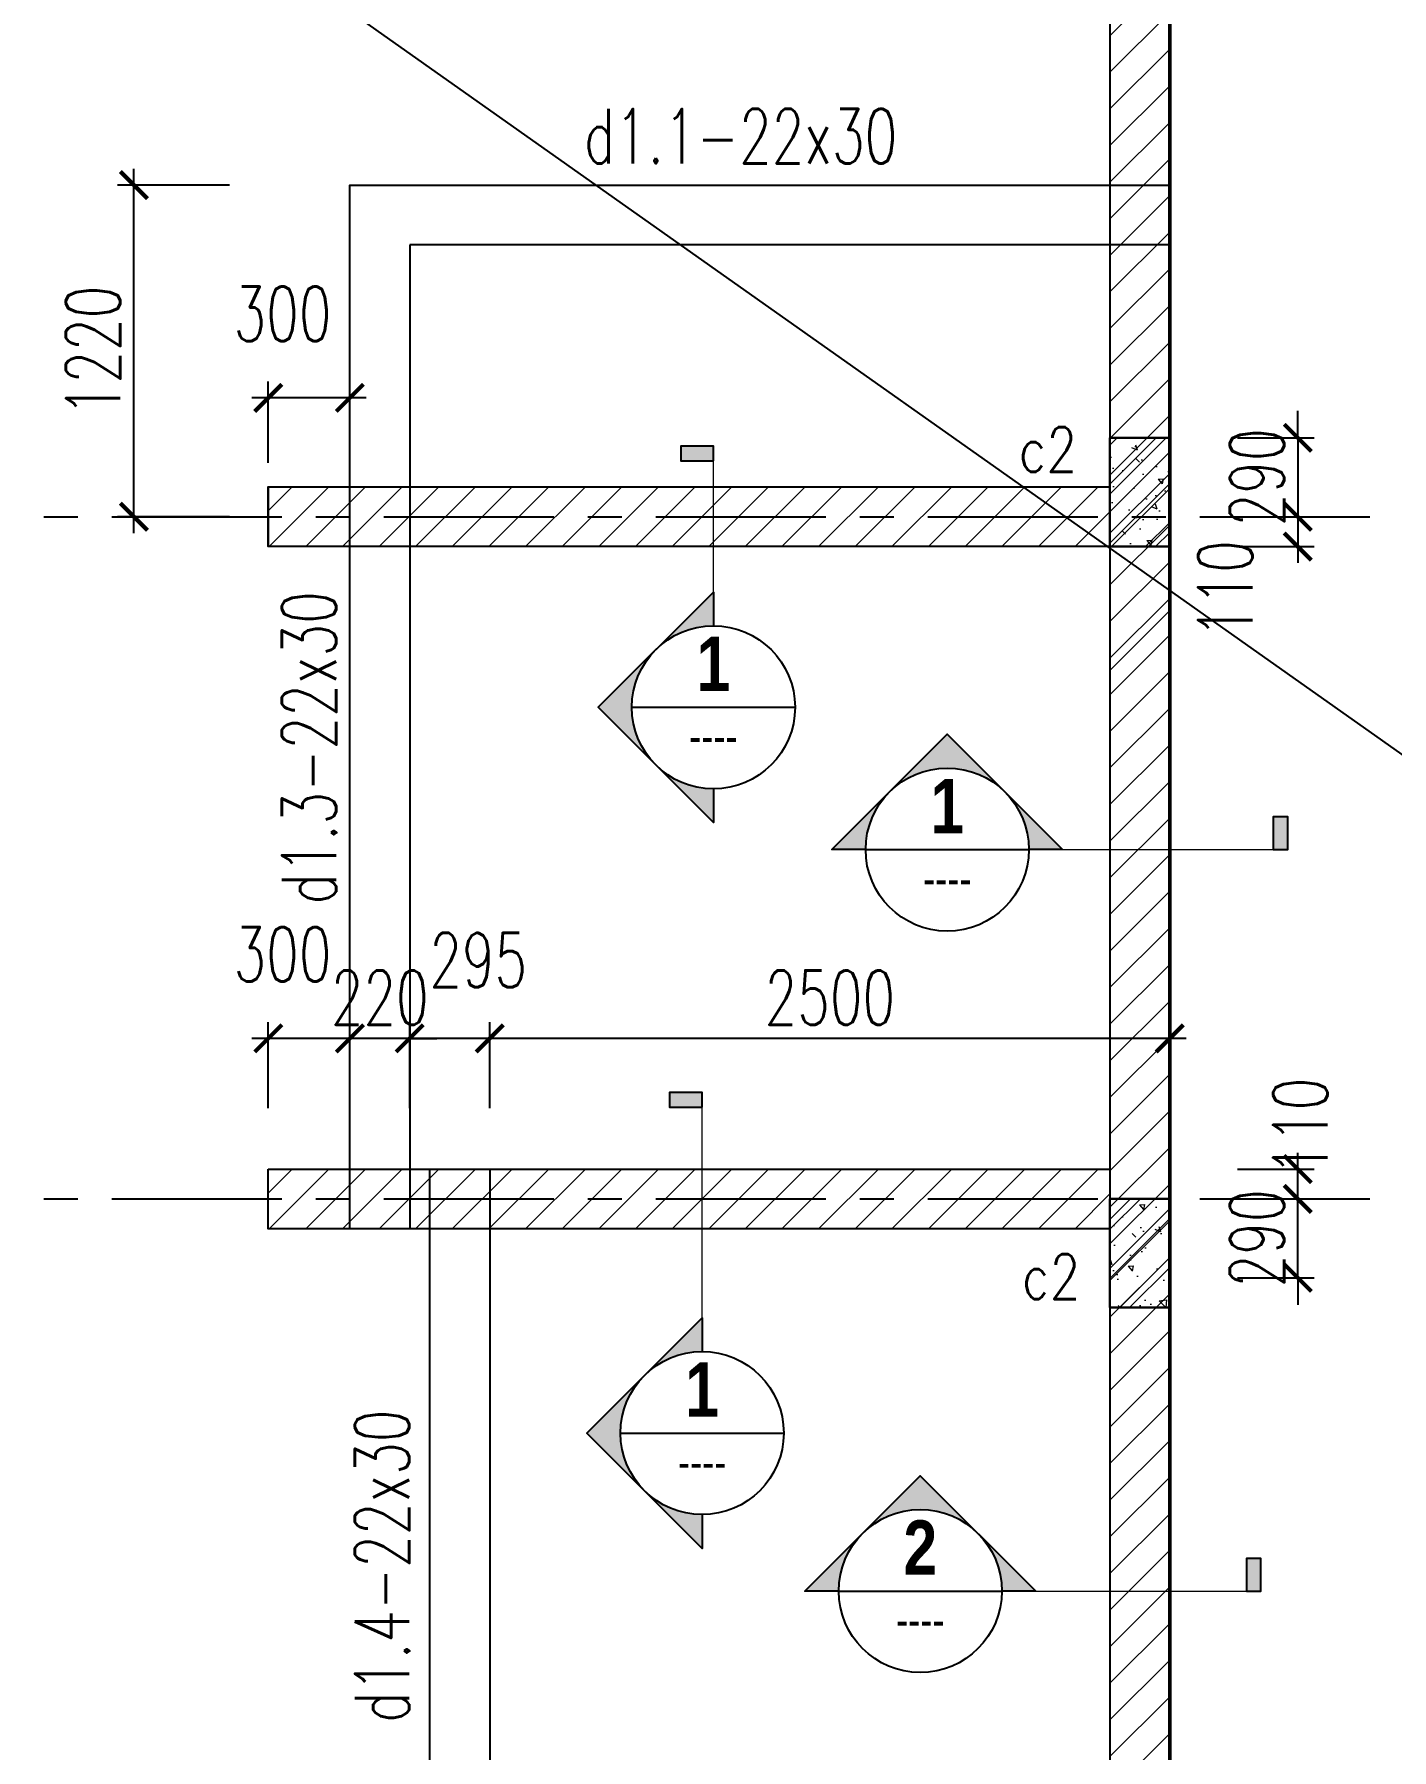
# Model space of a CAD drawing. Header units: millimetres. Extents: x -529861 to -223882, y -171969 to 61504.
# Drawn here: x -337242 to -332251, y 12007 to 18318 of the extents above; entities that cross this region are included whole.
import ezdxf
from ezdxf.enums import TextEntityAlignment as Align

# ---------------------------------------------------------------- set-up
doc = ezdxf.new("R2010")
doc.units = ezdxf.units.MM
doc.header["$LTSCALE"] = 5000
for name, pattern in [('CENTER', [2, 1.25, -0.25, 0.25, -0.25]), ('Dash', [6, 3, -3]), ('HIDDEN', [0.375, 0.25, -0.125])]:
    doc.linetypes.add(name, pattern=pattern)
doc.layers.get('Defpoints').update_dxf_attribs({"color": 143})
for name, color, linetype, lineweight in [('06- General text', 2, 'Continuous', 25), ('07- Hidden', 8, 'HIDDEN', 15), ('08- Note', 6, 'Continuous', 25), ('A-DETL-2', 1, 'Dash', 50), ('KC-COT-HATCH', 13, 'Continuous', 15), ('KC-COT-NETCAT', 2, 'Continuous', 30), ('S-Concrete', 4, 'Continuous', 25), ('S-dims', 8, 'Continuous', 18), ('S-hatch', 8, 'Continuous', 5), ('s-nomal', 32, 'Continuous', 25), ('S-text', 2, 'Continuous', 20)]:
    doc.layers.add(name, color=color, linetype=linetype, lineweight=lineweight)
for name, color, linetype in [('KC ICC-COTVACH', 3, 'Continuous'), ('KCS_AXIS', 18, 'CENTER'), ('KCS_BORDER', 3, 'Continuous')]:
    doc.layers.add(name, color=color, linetype=linetype)
doc.layers.add('KCS_Plotter', color=11, linetype='Continuous', plot=False)
doc.styles.add('Brief text', font='')
doc.styles.add('General text 1', font='')
doc.styles.add('s-text', font='vnsimli.shx', dxfattribs={"width": 0.7})
doc.styles.add('vnsimpli', font='vnsimli.shx', dxfattribs={"width": 0.65})
doc.styles.get('Brief text').set_extended_font_data('.VnHelvetInsH', bold=True)
doc.styles.get('General text 1').set_extended_font_data('.VnAvantH')
doc.dimstyles.new('1-100s', dxfattribs={"dimtxt": 200, "dimasz": 100, "dimexe": 60, "dimexo": 0, "dimgap": 50, "dimtad": 1, "dimdec": 0, "dimzin": 0, "dimdsep": 46, "dimtxsty": 's-text', "dimblk1": 'ARCHTICK', "dimblk2": 'ARCHTICK', "dimsah": 1, "dimcen": 80, "dimdle": 60, "dimclrd": 9, "dimclre": 9, "dimclrt": 2, "dimadec": 0, "dimazin": 0, "dimtfac": 0.0001, "dimtdec": 0, "dimtix": 1, "dimtmove": 1, "dimatfit": 3, "dimldrblk": 'ARCHTICK', "dimfxl": 200, "dimtolj": 1, "dimtzin": 0, "dimarcsym": 0})
pattern_1 = [(45, (173487.349945524, 123130.5743308549), (-2245.064030267288, 2245.064030267288), [])]
pattern_2 = [(45, (173487.349945524, 123130.5743308549), (-67.35192090801866, 67.35192090801866), [])]

# ---------------------------------------------------------------- blocks, each defined once
blk = doc.blocks.new('2-LUOI TRUC')
at = {"layer": 'KCS_AXIS', "ltscale": 0.1}
for p, q in [((-23605.34346586291, -46766.54382074761), (-23605.34346586291, -33447.5459575562)), ((-31495.34346586291, -39177.5459575562), (-22215.34346586291, -39177.5459575562)), ((-31495.34346586291, -41687.54595751593), (-22215.34346586291, -41687.54595751593))]:
    blk.add_line(p, q, dxfattribs=at)
blk = doc.blocks.new('*U935')
at = {"layer": 'KC-COT-HATCH'}
h = blk.add_hatch(dxfattribs=at)
h.set_pattern_fill('CHAU-02', color=256, scale=30, pattern_type=2)
h.set_pattern_definition([(49.99999999999999, (-758.4432547455838, -466.9000352710326), (215.178054780226, -18.82564049477853), [22.5, -247.5]), (355, (-758.4432547455838, -466.9000352710326), (-41.6254000839, 225.6576401100035), [18, -198]), (100.4514, (-740.5117507455836, -468.4688372710326), (173.5528145142065, 206.8318626182861), [19.122057, -210.3426336]), (46.18420000000001, (-758.4432547455838, -406.9000352710326), (320.1723145876933, -49.65570429870542), [33.75, -371.25]), (96.6356, (-731.7622312455837, -411.0380273710326), (280.398811664611, 292.2353612701325), [28.6830864, -315.5139]), (351.1842, (-758.4432547455838, -406.9000352710326), (280.3985835400882, 292.2355802775974), [27, -297]), (21, (-728.4432547455838, -421.9000352710326), (179.0721156355385, -120.7856671996016), [22.5, -247.5]), (226, (-728.4432547455838, -421.9000352710326), (201.5646367418057, -109.6619427481773), [17.99999999999997, -197.9999999999998]), (71.4514, (-713.5205848455837, -431.9655170710327), (252.066788574447, 96.75914901298572), [19.122057, -210.3426336]), (67.5, (-758.4432547455838, -466.9000352710326), (-46.77485499136161, 88.31233855207942), [0, -195.6, 0, -201, 0, -198.75]), (4.500000000000006, (-758.4432547455838, -466.9000352710326), (85.00527716362008, 114.0309565615238), [0, -114.6, 0, -191.1, 0, -75.75]), (327.5, (-825.3432547455836, -466.9000352710326), (160.1467308517227, -6.766461520313927), [0, -75, 0, -234, 0, -310.5]), (317.5, (-855.3432547455836, -466.9000352710326), (174.9558508027159, 30.03149469969532), [0, -97.5, 0, -155.4, 0, -220.5]), (315, (-758.4432547455838, -466.9000352710326), (90.15611460128481, 90.15611460128481), []), (315, (-758.4432547455838, -430.1500352710326), (90.15611460128481, 90.15611460128481), [])])
h.paths.add_polyline_path([(-110.0000000000002, 200.0000000000001), (-110.0000000000002, -199.9999999999999), (109.9999999999998, -199.9999999999999), (109.9999999999998, 200.0000000000001)])
at = {"layer": 'KC-COT-NETCAT'}
blk.add_lwpolyline([(-110.0000000000002, -199.9999999999999), (109.9999999999998, -199.9999999999999), (109.9999999999998, 200.0000000000001), (-110.0000000000002, 200.0000000000001)], close=True, dxfattribs=at)
blk = doc.blocks.new('2-MBC')
at = {"layer": 'KC ICC-COTVACH', "xscale": -1, "rotation": 180}
for p in [(6279.999999999825, 6939.999999973821), (6279.999999999825, 4139.999999922031)]:
    blk.add_blockref('*U935', p, dxfattribs=at)
at = {"layer": 'KCS_AXIS'}
blk.add_blockref('2-LUOI TRUC', (29995.34346586291, 46027.5459575562), dxfattribs=at)
blk = doc.blocks.new('MB giang tuong lka1')
at = {"layer": 'S-hatch', "linetype": 'ByBlock', "ltscale": 1500}
h = blk.add_hatch(dxfattribs=at)
h.set_pattern_fill('ANSI31', color=256, scale=1000)
h.set_pattern_definition(pattern_1)
h.paths.add_polyline_path([(220, -220), (6280.000000000058, -220), (6280.000000000058, -11080), (220, -11080)], flags=16)
h.paths.add_polyline_path([(0, 0), (6500.000000000058, 0), (6500.000000000058, -11300), (0, -11300)])
h = blk.add_hatch(dxfattribs=at)
h.set_pattern_fill('ANSI31', color=256, scale=1000)
h.set_pattern_definition(pattern_1)
h.paths.add_polyline_path([(220, -220), (6280.000000000058, -220), (6280.000000000058, -11080), (220, -11080)], flags=16)
h.paths.add_polyline_path([(0, 0), (6500.000000000058, 0), (6500.000000000058, -11300), (0, -11300)])
h = blk.add_hatch(dxfattribs=at)
h.set_pattern_fill('ANSI31', color=256, scale=30)
h.set_pattern_definition(pattern_2)
h.paths.add_polyline_path([(220, -220), (6280.000000000058, -220), (6280.000000000058, -11080), (220, -11080)], flags=16)
h.paths.add_polyline_path([(0, 0), (6500.000000000058, 0), (6500.000000000058, -11300), (0, -11300)])
h = blk.add_hatch(dxfattribs=at)
h.set_pattern_fill('ANSI31', color=256, scale=30)
h.set_pattern_definition(pattern_2)
h.paths.add_polyline_path([(3184.999999999796, -4230.000000000029), (6279.999999999796, -4230.000000000029), (6279.999999999796, -4450.000000000029), (3184.999999999796, -4450.000000000029)])
h = blk.add_hatch(dxfattribs=at)
h.set_pattern_fill('ANSI31', color=256, scale=30)
h.set_pattern_definition([(45, (173487.349945524, 120620.5743308549), (-67.35192090801866, 67.35192090801866), [])])
h.paths.add_polyline_path([(3184.999999999796, -6740.000000000015), (6279.999999999825, -6740), (6279.999999999825, -6960), (3184.999999999796, -6960.000000000015)])
at = {"layer": 'S-Concrete'}
for points in [[(3484.999999999796, -3340.000000000029), (3484.999999999796, -3120.000000000029), (6499.999999999825, -3120.000000000029), (6499.999999999825, -3340.000000000029), (3704.999999999796, -3340.000000000029)], [(3704.999999999796, -3340.000000000029), (3704.999999999796, -6960), (3484.999999999796, -6960), (3484.999999999796, -3340.000000000029)], [(3779.663092774164, -9280.00000000003), (3779.663092774164, -6740), (3999.663092774164, -6740), (3999.663092774164, -9280.00000000003)]]:
    blk.add_lwpolyline(points, dxfattribs=at)
at = {"layer": 's-nomal'}
for points in [[(0, 0), (6500.000000000058, 0), (6500.000000000058, -11300), (0, -11300)], [(220, -220), (6280.000000000058, -220), (6280.000000000058, -11080), (220, -11080)]]:
    blk.add_lwpolyline(points, close=True, dxfattribs=at)
at = {"layer": 's-nomal', "linetype": 'ByBlock', "ltscale": 1500}
blk.add_lwpolyline([(3184.999999999796, -4230.000000000029), (6279.999999999796, -4230.000000000029), (6279.999999999796, -4450.000000000029), (3184.999999999796, -4450.000000000029), (3184.999999999796, -4230.000000000029), (3184.999999999796, -4450.000000000029)], dxfattribs=at)
blk.add_lwpolyline([(3184.999999999796, -6739.999999999985), (6279.999999999825, -6740), (6279.999999999825, -6960), (3184.999999999796, -6959.999999999985)], close=True, dxfattribs=at)
blk = doc.blocks.new('_ArchTick')
at = {"color": 0, "linetype": 'ByBlock', "const_width": 0.15}
blk.add_lwpolyline([(-0.5, -0.5), (0.5, 0.5)], dxfattribs=at)
blk = doc.blocks.new('*D970')
at = {"layer": 'Defpoints', "color": 0, "linetype": 'ByBlock', "ltscale": 1500, "transparency": 16777216}
for p in [(-332817.7781603823, 16833.15548842035), (-332817.7781603823, 16543.15548844651), (-332596.0984082237, 16543.15548844651)]:
    blk.add_point(p, dxfattribs=at)
at = {"layer": 'S-dims', "color": 9, "linetype": 'ByBlock', "lineweight": -2, "ltscale": 1500, "transparency": 16777216}
for p, q in [((-332596.0984082237, 16833.15548842035), (-332596.0984082237, 16933.15548842035)), ((-332817.7781603823, 16833.15548842035), (-332536.0984082237, 16833.15548842035)), ((-332596.0984082237, 16833.15548842035), (-332596.0984082237, 16543.15548844651)), ((-332817.7781603823, 16543.15548844651), (-332536.0984082237, 16543.15548844651)), ((-332596.0984082237, 16543.15548844651), (-332596.0984082237, 16443.15548844651))]:
    blk.add_line(p, q, dxfattribs=at)
at = {"layer": 'S-dims', "color": 9, "linetype": 'ByBlock', "lineweight": -2, "ltscale": 1500, "transparency": 16777216, "xscale": 100, "yscale": 100, "zscale": 100}
for p, rotation in [((-332596.0984082237, 16833.15548842035), 270), ((-332596.0984082237, 16543.15548844651), 90)]:
    blk.add_blockref('_ArchTick', p, dxfattribs=dict(at, rotation=rotation))
at = {"layer": 'S-dims', "color": 2, "linetype": 'ByBlock', "ltscale": 1500, "transparency": 16777216, "insert": (-332746.0984082237, 16688.15548843352), "char_height": 200, "attachment_point": 5, "rotation": 90, "style": 's-text'}
blk.add_mtext('\\A1;290', dxfattribs=at)
blk = doc.blocks.new('*D971')
at = {"layer": 'Defpoints', "color": 0, "linetype": 'ByBlock', "ltscale": 1500, "transparency": 16777216}
for p in [(-332817.7781603823, 16543.15548844651), (-332817.7781603823, 16433.15548842034), (-332596.0984082236, 16433.15548842034)]:
    blk.add_point(p, dxfattribs=at)
at = {"layer": 'S-dims', "color": 9, "linetype": 'ByBlock', "lineweight": -2, "ltscale": 1500, "transparency": 16777216}
for p, q in [((-332596.0984082236, 16603.15548844651), (-332596.0984082236, 16373.15548842033)), ((-332817.7781603823, 16543.15548844651), (-332536.0984082236, 16543.15548844651)), ((-332817.7781603823, 16433.15548842034), (-332536.0984082236, 16433.15548842034))]:
    blk.add_line(p, q, dxfattribs=at)
at = {"layer": 'S-dims', "color": 9, "linetype": 'ByBlock', "lineweight": -2, "ltscale": 1500, "transparency": 16777216, "xscale": 100, "yscale": 100, "zscale": 100}
for p, rotation in [((-332596.0984082236, 16543.15548844651), 90), ((-332596.0984082236, 16433.15548842034), 270)]:
    blk.add_blockref('_ArchTick', p, dxfattribs=dict(at, rotation=rotation))
at = {"layer": 'S-dims', "color": 2, "linetype": 'ByBlock', "ltscale": 1500, "transparency": 16777216, "insert": (-332862.9857180371, 16276.87797506741), "char_height": 200, "attachment_point": 5, "rotation": 90, "style": 's-text'}
blk.add_mtext('\\A1;110', dxfattribs=at)
blk = doc.blocks.new('*D972')
at = {"layer": 'Defpoints', "color": 0, "linetype": 'ByBlock', "ltscale": 1500, "transparency": 16777216}
for p in [(-332817.7781603823, 14033.15548848677), (-332596.0984082235, 14033.15548848677), (-332817.7781603823, 13743.15548851293)]:
    blk.add_point(p, dxfattribs=at)
at = {"layer": 'S-dims', "color": 9, "linetype": 'ByBlock', "lineweight": -2, "ltscale": 1500, "transparency": 16777216}
for p, q in [((-332596.0984082235, 14033.15548848677), (-332596.0984082235, 14133.15548848677)), ((-332817.7781603823, 14033.15548848677), (-332536.0984082235, 14033.15548848677)), ((-332596.0984082235, 13743.15548851293), (-332596.0984082235, 14033.15548848677)), ((-332817.7781603823, 13743.15548851293), (-332536.0984082235, 13743.15548851293)), ((-332596.0984082235, 13743.15548851293), (-332596.0984082235, 13643.15548851293))]:
    blk.add_line(p, q, dxfattribs=at)
at = {"layer": 'S-dims', "color": 9, "linetype": 'ByBlock', "lineweight": -2, "ltscale": 1500, "transparency": 16777216, "xscale": 100, "yscale": 100, "zscale": 100}
for p, rotation in [((-332596.0984082235, 14033.15548848677), 270), ((-332596.0984082235, 13743.15548851293), 90)]:
    blk.add_blockref('_ArchTick', p, dxfattribs=dict(at, rotation=rotation))
at = {"layer": 'S-dims', "color": 2, "linetype": 'ByBlock', "ltscale": 1500, "transparency": 16777216, "insert": (-332746.0984082234, 13888.15548849994), "char_height": 200, "attachment_point": 5, "rotation": 90, "style": 's-text'}
blk.add_mtext('\\A1;290', dxfattribs=at)
blk = doc.blocks.new('*D973')
at = {"layer": 'Defpoints', "color": 0, "linetype": 'ByBlock', "ltscale": 1500, "transparency": 16777216}
for p in [(-332817.7781603823, 14143.15548851294), (-332596.0984082232, 14143.15548851294), (-332817.7781603823, 14033.15548848677)]:
    blk.add_point(p, dxfattribs=at)
at = {"layer": 'S-dims', "color": 9, "linetype": 'ByBlock', "lineweight": -2, "ltscale": 1500, "transparency": 16777216}
for p, q in [((-332596.0984082232, 13973.15548848677), (-332596.0984082232, 14203.15548851294)), ((-332817.7781603823, 14143.15548851294), (-332536.0984082232, 14143.15548851294)), ((-332817.7781603823, 14033.15548848677), (-332536.0984082232, 14033.15548848677))]:
    blk.add_line(p, q, dxfattribs=at)
at = {"layer": 'S-dims', "color": 9, "linetype": 'ByBlock', "lineweight": -2, "ltscale": 1500, "transparency": 16777216, "xscale": 100, "yscale": 100, "zscale": 100}
for p, rotation in [((-332596.0984082232, 14143.15548851294), 90), ((-332596.0984082232, 14033.15548848677), 270)]:
    blk.add_blockref('_ArchTick', p, dxfattribs=dict(at, rotation=rotation))
at = {"layer": 'S-dims', "color": 2, "linetype": 'ByBlock', "ltscale": 1500, "transparency": 16777216, "insert": (-332586.853865248, 14299.43300186586), "char_height": 200, "attachment_point": 5, "rotation": 90, "style": 's-text'}
blk.add_mtext('\\A1;110', dxfattribs=at)
blk = doc.blocks.new('*U940')
at = {"layer": '08- Note'}
blk.add_hatch(color=256, dxfattribs=at).paths.add_polyline_path([(2.18382657318289e-10, 18.14592796940617), (2.183888063835554e-10, 19.219552261185), (-2.399999999813037, 19.21955226118503), (-2.399999999813044, 18.14592796940617)])
h = blk.add_hatch(color=256, dxfattribs=at)
h.paths.add_polyline_path([(-8.485281374021273, -2.295988136800585e-10), (-4.24264068688788, -4.242640687343714, -0.1989123673796904), (-5.999999999780815, -2.220102405836579e-10, -0.1989123673796165), (-4.24264068690602, 4.242640686905501)])
h.paths.add_polyline_path([(2.546099180613115e-10, -8.485281374467494), (2.492950817193429e-10, -6.000000000217371, -0.1989123673800045), (-4.24264068688788, -4.242640687344283)])
h.paths.add_polyline_path([(-4.24264068690602, 4.242640686905501, -0.1989123673800453), (2.236421633674459e-10, 5.999999999799005), (2.171904586482613e-10, 8.48528137404799)])
at = {"ltscale": 500}
blk.add_line((2.183130928492458e-10, 5.999999999803553), (2.18388806383557e-10, 19.219552261185), dxfattribs=at)
at = {"layer": '08- Note'}
blk.add_line((-6.000000000021828, 0), (6.000000000021828, 0), dxfattribs=at)
blk.add_lwpolyline([(2.18382657318289e-10, 18.14592796940617), (2.183888063835554e-10, 19.219552261185), (-2.399999999813037, 19.21955226118503), (-2.399999999813044, 18.14592796940617)], close=True, dxfattribs=at)
blk.add_lwpolyline([(2.492950817193429e-10, -6.000000000217371), (2.546099180613115e-10, -8.485281374466926), (-8.48528137402241, -2.295988136800587e-10), (2.183273270254777e-10, 8.485281374048558), (2.236421633674459e-10, 5.999999999799005)], dxfattribs=at)
blk.add_circle((0, 0), 6.000000000008123, dxfattribs=at)
at = {"layer": '06- General text', "style": 'Brief text', "width": 0.8}
blk.add_attdef('VIEW-NUMBER', text='', height=4, dxfattribs=at).set_placement((0, 0), align=Align.BOTTOM_CENTER)
at = {"layer": '06- General text', "style": 'General text 1', "width": 0.8}
blk.add_attdef('SHEET-NUMBER', text='', height=2.5, dxfattribs=at).set_placement((0, -0.8735977943960904), align=Align.TOP_CENTER)
blk = doc.blocks.new('*U941')
at = {"layer": '08- Note'}
blk.add_hatch(color=256, dxfattribs=at).paths.add_polyline_path([(2.184160651352826e-10, 23.97891921335241), (2.18422214200549e-10, 25.05254350513124), (-2.399999999813003, 25.05254350513126), (-2.39999999981301, 23.9789192133524)])
h = blk.add_hatch(color=256, dxfattribs=at)
h.paths.add_polyline_path([(-8.485281374021273, -2.295988136800585e-10), (-4.24264068688788, -4.242640687343714, -0.1989123673796904), (-5.999999999780815, -2.220102405836579e-10, -0.1989123673796165), (-4.24264068690602, 4.242640686905501)])
h.paths.add_polyline_path([(2.546099180613115e-10, -8.485281374467494), (2.492950817193429e-10, -6.000000000217371, -0.1989123673800045), (-4.24264068688788, -4.242640687344283)])
h.paths.add_polyline_path([(-4.24264068690602, 4.242640686905501, -0.1989123673800453), (2.236421633674459e-10, 5.999999999799005), (2.171904586482613e-10, 8.48528137404799)])
at = {"ltscale": 500}
blk.add_line((2.183130928492458e-10, 5.999999999803553), (2.184222142005506e-10, 25.05254350513124), dxfattribs=at)
at = {"layer": '08- Note'}
blk.add_line((-6.000000000021828, 0), (6.000000000021828, 0), dxfattribs=at)
blk.add_lwpolyline([(2.184160651352826e-10, 23.97891921335241), (2.18422214200549e-10, 25.05254350513124), (-2.399999999813003, 25.05254350513126), (-2.39999999981301, 23.9789192133524)], close=True, dxfattribs=at)
blk.add_lwpolyline([(2.492950817193429e-10, -6.000000000217371), (2.546099180613115e-10, -8.485281374466926), (-8.48528137402241, -2.295988136800587e-10), (2.183273270254777e-10, 8.485281374048558), (2.236421633674459e-10, 5.999999999799005)], dxfattribs=at)
blk.add_circle((0, 0), 6.000000000008123, dxfattribs=at)
at = {"layer": '06- General text', "style": 'Brief text', "width": 0.8}
blk.add_attdef('VIEW-NUMBER', text='', height=4, dxfattribs=at).set_placement((0, 0), align=Align.BOTTOM_CENTER)
at = {"layer": '06- General text', "style": 'General text 1', "width": 0.8}
blk.add_attdef('SHEET-NUMBER', text='', height=2.5, dxfattribs=at).set_placement((0, -0.8735977943960904), align=Align.TOP_CENTER)
blk = doc.blocks.new('*U947')
at = {"layer": '08- Note'}
h = blk.add_hatch(color=256, dxfattribs=at)
h.paths.add_polyline_path([(7.656031923859189e-10, 8.485281374021273), (-4.242640686627834, 4.242640687167202, -0.1989123673796904), (6.095685653141761e-10, 5.999999999780815, -0.1989123673796165), (4.242640687621381, 4.242640686626697)])
h.paths.add_polyline_path([(-8.485281374030937, 3.040346311544249e-10), (-5.999999999780814, 1.457262673276138e-10, -0.1989123673800045), (-4.242640686628403, 4.242640687167202)])
h.paths.add_polyline_path([(4.242640687621381, 4.242640686626697, -0.1989123673800453), (6.000000000235563, -6.18663512250606e-10), (8.485281374484547, -7.75835007700126e-10)])
blk.add_hatch(color=256, dxfattribs=at).paths.add_polyline_path([(23.97891921378897, -1.797113567462106e-09), (25.0525435055678, -1.867803802530631e-09), (25.05254350572583, 2.399999998163622), (23.97891921394697, 2.399999998234313)])
at = {"ltscale": 500}
blk.add_line((6.00000000024011, -6.133344417327052e-10), (25.0525435055678, -1.867803802530633e-09), dxfattribs=at)
at = {"layer": '08- Note'}
blk.add_line((-6.000000000021828, 0), (6.000000000021828, 0), dxfattribs=at)
blk.add_lwpolyline([(-5.999999999780814, 1.457262673276138e-10), (-8.485281374030368, 3.040346311543875e-10), (7.656031923859936e-10, 8.48528137402241), (8.485281374485115, -7.769718760773798e-10), (6.000000000235563, -6.18663512250606e-10)], dxfattribs=at)
blk.add_lwpolyline([(23.97891921378897, -1.797113567462106e-09), (25.0525435055678, -1.867803802530631e-09), (25.05254350572583, 2.399999998163622), (23.97891921394697, 2.399999998234313)], close=True, dxfattribs=at)
blk.add_circle((0, 0), 6.000000000008123, dxfattribs=at)
at = {"layer": '06- General text', "style": 'Brief text', "width": 0.8}
blk.add_attdef('VIEW-NUMBER', text='', height=4, dxfattribs=at).set_placement((0, 0), align=Align.BOTTOM_CENTER)
at = {"layer": '06- General text', "style": 'General text 1', "width": 0.8}
blk.add_attdef('SHEET-NUMBER', text='', height=2.5, dxfattribs=at).set_placement((0, -0.8735977943960904), align=Align.TOP_CENTER)
blk = doc.blocks.new('*D1000')
at = {"layer": 'Defpoints', "color": 0, "linetype": 'ByBlock', "ltscale": 1500, "transparency": 16777216}
for p in [(-336875.8532083868, 17763.15548836588), (-336524.1265054801, 17763.15548836588), (-336524.1265054801, 16543.15548844653)]:
    blk.add_point(p, dxfattribs=at)
at = {"layer": 'S-dims', "color": 9, "linetype": 'ByBlock', "lineweight": -2, "ltscale": 1500, "transparency": 16777216}
for p, q in [((-336875.8532083868, 16483.15548844653), (-336875.8532083868, 17823.15548836588)), ((-336524.1265054801, 17763.15548836588), (-336935.8532083868, 17763.15548836588)), ((-336524.1265054801, 16543.15548844653), (-336935.8532083868, 16543.15548844653))]:
    blk.add_line(p, q, dxfattribs=at)
at = {"layer": 'S-dims', "color": 9, "linetype": 'ByBlock', "lineweight": -2, "ltscale": 1500, "transparency": 16777216, "xscale": 100, "yscale": 100, "zscale": 100}
for p, rotation in [((-336875.8532083868, 17763.15548836588), 90), ((-336875.8532083868, 16543.15548844653), 270)]:
    blk.add_blockref('_ArchTick', p, dxfattribs=dict(at, rotation=rotation))
at = {"layer": 'S-dims', "color": 2, "linetype": 'ByBlock', "ltscale": 1500, "transparency": 16777216, "insert": (-337025.8532083867, 17153.1554884063), "char_height": 200, "attachment_point": 5, "rotation": 90, "style": 's-text'}
blk.add_mtext('\\A1;1220', dxfattribs=at)
blk = doc.blocks.new('*D986')
at = {"layer": 'Defpoints', "color": 0, "linetype": 'ByBlock', "ltscale": 1500, "transparency": 16777216}
for p in [(-335567.0390612481, 14623.8714926319), (-335567.0390612481, 14367.49651780474), (-333066.7021540222, 14367.49651780474)]:
    blk.add_point(p, dxfattribs=at)
at = {"layer": 'S-dims', "color": 9, "linetype": 'ByBlock', "lineweight": -2, "ltscale": 1500, "transparency": 16777216}
for p, q in [((-335567.0390612481, 14367.49651780474), (-335567.0390612481, 14683.8714926319)), ((-333066.7021540222, 14367.49651780474), (-333066.7021540222, 14683.8714926319)), ((-333006.7021540222, 14623.8714926319), (-335627.0390612481, 14623.8714926319))]:
    blk.add_line(p, q, dxfattribs=at)
at = {"layer": 'S-dims', "color": 9, "linetype": 'ByBlock', "lineweight": -2, "ltscale": 1500, "transparency": 16777216, "xscale": 100, "yscale": 100, "zscale": 100, "rotation": 180}
blk.add_blockref('_ArchTick', (-335567.0390612481, 14623.8714926319), dxfattribs=at)
at = {"layer": 'S-dims', "color": 9, "linetype": 'ByBlock', "lineweight": -2, "ltscale": 1500, "transparency": 16777216, "xscale": 100, "yscale": 100, "zscale": 100}
blk.add_blockref('_ArchTick', (-333066.7021540222, 14623.8714926319), dxfattribs=at)
at = {"layer": 'S-dims', "color": 2, "linetype": 'ByBlock', "ltscale": 1500, "transparency": 16777216, "insert": (-334316.8706076352, 14773.8714926319), "char_height": 200, "attachment_point": 5, "style": 's-text'}
blk.add_mtext('\\A1;2500', dxfattribs=at)
blk = doc.blocks.new('*D987')
at = {"layer": 'Defpoints', "color": 0, "linetype": 'ByBlock', "ltscale": 1500, "transparency": 16777216}
for p in [(-335861.7021540225, 14623.8714926319), (-335861.7021540225, 14367.49651780474), (-335567.0390612481, 14367.49651780474)]:
    blk.add_point(p, dxfattribs=at)
at = {"layer": 'S-dims', "color": 9, "linetype": 'ByBlock', "lineweight": -2, "ltscale": 1500, "transparency": 16777216}
for p, q in [((-335861.7021540225, 14367.49651780474), (-335861.7021540225, 14683.8714926319)), ((-335567.0390612481, 14367.49651780474), (-335567.0390612481, 14683.8714926319)), ((-335507.0390612481, 14623.8714926319), (-335921.7021540225, 14623.8714926319))]:
    blk.add_line(p, q, dxfattribs=at)
at = {"layer": 'S-dims', "color": 9, "linetype": 'ByBlock', "lineweight": -2, "ltscale": 1500, "transparency": 16777216, "xscale": 100, "yscale": 100, "zscale": 100, "rotation": 180}
blk.add_blockref('_ArchTick', (-335861.7021540225, 14623.8714926319), dxfattribs=at)
at = {"layer": 'S-dims', "color": 9, "linetype": 'ByBlock', "lineweight": -2, "ltscale": 1500, "transparency": 16777216, "xscale": 100, "yscale": 100, "zscale": 100}
blk.add_blockref('_ArchTick', (-335567.0390612481, 14623.8714926319), dxfattribs=at)
at = {"layer": 'S-dims', "color": 2, "linetype": 'ByBlock', "ltscale": 1500, "transparency": 16777216, "insert": (-335609.6864954986, 14911.91410054563), "char_height": 200, "attachment_point": 5, "style": 's-text'}
blk.add_mtext('\\A1;295', dxfattribs=at)
blk = doc.blocks.new('*D988')
at = {"layer": 'Defpoints', "color": 0, "linetype": 'ByBlock', "ltscale": 1500, "transparency": 16777216}
for p in [(-336081.7021540225, 14623.8714926319), (-336081.7021540225, 14367.49651780474), (-335861.7021540225, 14367.49651780474)]:
    blk.add_point(p, dxfattribs=at)
at = {"layer": 'S-dims', "color": 9, "linetype": 'ByBlock', "lineweight": -2, "ltscale": 1500, "transparency": 16777216}
for p, q in [((-336081.7021540225, 14367.49651780474), (-336081.7021540225, 14683.8714926319)), ((-335861.7021540225, 14367.49651780474), (-335861.7021540225, 14683.8714926319)), ((-336081.7021540225, 14623.8714926319), (-336181.7021540225, 14623.8714926319)), ((-335861.7021540225, 14623.8714926319), (-336081.7021540225, 14623.8714926319)), ((-335861.7021540225, 14623.8714926319), (-335761.7021540225, 14623.8714926319))]:
    blk.add_line(p, q, dxfattribs=at)
at = {"layer": 'S-dims', "color": 9, "linetype": 'ByBlock', "lineweight": -2, "ltscale": 1500, "transparency": 16777216, "xscale": 100, "yscale": 100, "zscale": 100}
blk.add_blockref('_ArchTick', (-336081.7021540225, 14623.8714926319), dxfattribs=at)
at = {"layer": 'S-dims', "color": 9, "linetype": 'ByBlock', "lineweight": -2, "ltscale": 1500, "transparency": 16777216, "xscale": 100, "yscale": 100, "zscale": 100, "rotation": 180}
blk.add_blockref('_ArchTick', (-335861.7021540225, 14623.8714926319), dxfattribs=at)
at = {"layer": 'S-dims', "color": 2, "linetype": 'ByBlock', "ltscale": 1500, "transparency": 16777216, "insert": (-335971.7021540225, 14773.8714926319), "char_height": 200, "attachment_point": 5, "style": 's-text'}
blk.add_mtext('\\A1;220', dxfattribs=at)
blk = doc.blocks.new('*D1010')
at = {"layer": 'Defpoints', "color": 0, "linetype": 'ByBlock', "ltscale": 1500, "transparency": 16777216}
for p in [(-336381.7021540225, 14623.8714926319), (-336381.7021540225, 14367.49651780474), (-336081.7021540225, 14367.49651780474)]:
    blk.add_point(p, dxfattribs=at)
at = {"layer": 'S-dims', "color": 9, "linetype": 'ByBlock', "lineweight": -2, "ltscale": 1500, "transparency": 16777216}
for p, q in [((-336381.7021540225, 14367.49651780474), (-336381.7021540225, 14683.8714926319)), ((-336081.7021540225, 14367.49651780474), (-336081.7021540225, 14683.8714926319)), ((-336021.7021540225, 14623.8714926319), (-336441.7021540225, 14623.8714926319))]:
    blk.add_line(p, q, dxfattribs=at)
at = {"layer": 'S-dims', "color": 9, "linetype": 'ByBlock', "lineweight": -2, "ltscale": 1500, "transparency": 16777216, "xscale": 100, "yscale": 100, "zscale": 100, "rotation": 180}
blk.add_blockref('_ArchTick', (-336381.7021540225, 14623.8714926319), dxfattribs=at)
at = {"layer": 'S-dims', "color": 9, "linetype": 'ByBlock', "lineweight": -2, "ltscale": 1500, "transparency": 16777216, "xscale": 100, "yscale": 100, "zscale": 100}
blk.add_blockref('_ArchTick', (-336081.7021540225, 14623.8714926319), dxfattribs=at)
at = {"layer": 'S-dims', "color": 2, "linetype": 'ByBlock', "ltscale": 1500, "transparency": 16777216, "insert": (-336329.3746771422, 14933.17231118579), "char_height": 200, "attachment_point": 5, "style": 's-text'}
blk.add_mtext('\\A1;300', dxfattribs=at)
blk = doc.blocks.new('*D1011')
at = {"layer": 'Defpoints', "color": 0, "linetype": 'ByBlock', "ltscale": 1500, "transparency": 16777216}
for p in [(-336381.7021540225, 16980.20890943478), (-336381.7021540225, 16741.70765384268), (-336081.7021540225, 16741.70765384268)]:
    blk.add_point(p, dxfattribs=at)
at = {"layer": 'S-dims', "color": 9, "linetype": 'ByBlock', "lineweight": -2, "ltscale": 1500, "transparency": 16777216}
for p, q in [((-336381.7021540225, 16741.70765384268), (-336381.7021540225, 17040.20890943478)), ((-336081.7021540225, 16741.70765384268), (-336081.7021540225, 17040.20890943478)), ((-336021.7021540225, 16980.20890943478), (-336441.7021540225, 16980.20890943478))]:
    blk.add_line(p, q, dxfattribs=at)
at = {"layer": 'S-dims', "color": 9, "linetype": 'ByBlock', "lineweight": -2, "ltscale": 1500, "transparency": 16777216, "xscale": 100, "yscale": 100, "zscale": 100, "rotation": 180}
blk.add_blockref('_ArchTick', (-336381.7021540225, 16980.20890943478), dxfattribs=at)
at = {"layer": 'S-dims', "color": 9, "linetype": 'ByBlock', "lineweight": -2, "ltscale": 1500, "transparency": 16777216, "xscale": 100, "yscale": 100, "zscale": 100}
blk.add_blockref('_ArchTick', (-336081.7021540225, 16980.20890943478), dxfattribs=at)
at = {"layer": 'S-dims', "color": 2, "linetype": 'ByBlock', "ltscale": 1500, "transparency": 16777216, "insert": (-336329.3746771422, 17289.50972798868), "char_height": 200, "attachment_point": 5, "style": 's-text'}
blk.add_mtext('\\A1;300', dxfattribs=at)
blk = doc.blocks.new('*U958')
at = {"layer": '08- Note'}
h = blk.add_hatch(color=256, dxfattribs=at)
h.paths.add_polyline_path([(7.656031923859189e-10, 8.485281374021273), (-4.242640686627834, 4.242640687167202, -0.1989123673796904), (6.095685653141761e-10, 5.999999999780815, -0.1989123673796165), (4.242640687621381, 4.242640686626697)])
h.paths.add_polyline_path([(-8.485281374030937, 3.040346311544249e-10), (-5.999999999780814, 1.457262673276138e-10, -0.1989123673800045), (-4.242640686628403, 4.242640687167202)])
h.paths.add_polyline_path([(4.242640687621381, 4.242640686626697, -0.1989123673800453), (6.000000000235563, -6.18663512250606e-10), (8.485281374484547, -7.75835007700126e-10)])
blk.add_hatch(color=256, dxfattribs=at).paths.add_polyline_path([(23.97891921378897, -1.797113567462106e-09), (25.0525435055678, -1.867803802530631e-09), (25.05254350572583, 2.399999998163622), (23.97891921394697, 2.399999998234313)])
at = {"ltscale": 500}
blk.add_line((6.00000000024011, -6.133344417327052e-10), (25.0525435055678, -1.867803802530633e-09), dxfattribs=at)
at = {"layer": '08- Note'}
blk.add_line((-6.000000000021828, 0), (6.000000000021828, 0), dxfattribs=at)
blk.add_lwpolyline([(-5.999999999780814, 1.457262673276138e-10), (-8.485281374030368, 3.040346311543875e-10), (7.656031923859936e-10, 8.48528137402241), (8.485281374485115, -7.769718760773798e-10), (6.000000000235563, -6.18663512250606e-10)], dxfattribs=at)
blk.add_lwpolyline([(23.97891921378897, -1.797113567462106e-09), (25.0525435055678, -1.867803802530631e-09), (25.05254350572583, 2.399999998163622), (23.97891921394697, 2.399999998234313)], close=True, dxfattribs=at)
blk.add_circle((0, 0), 6.000000000008123, dxfattribs=at)
at = {"layer": '06- General text', "style": 'Brief text', "width": 0.8}
blk.add_attdef('VIEW-NUMBER', text='', height=4, dxfattribs=at).set_placement((0, 0), align=Align.BOTTOM_CENTER)
at = {"layer": '06- General text', "style": 'General text 1', "width": 0.8}
blk.add_attdef('SHEET-NUMBER', text='', height=2.5, dxfattribs=at).set_placement((0, -0.8735977943960904), align=Align.TOP_CENTER)

msp = doc.modelspace()

# ---------------------------------------------------------------- linework, layer by layer
at = {"layer": 'A-DETL-2'}
msp.add_line((-333066.702154022, 23383.15548848681), (-333066.702154022, 9583.155488486836), dxfattribs=at)
at = {"layer": 'KCS_Plotter', "linetype": 'ByBlock', "ltscale": 1500}
msp.add_line((-345121.46025205, 24795.25123336701), (-302830.3477520498, -5110.605906778692), dxfattribs=at)

# ---------------------------------------------------------------- block references
at = {"layer": '07- Hidden', "xscale": 50, "yscale": 50, "zscale": 50}
for name, p, values in [('*U940', (-334744.8388119008, 15841.8479319403), {'VIEW-NUMBER': '1', 'SHEET-NUMBER': '----'}), ('*U958', (-333885.0142364995, 15318.43775814807), {'VIEW-NUMBER': '1', 'SHEET-NUMBER': '----'}), ('*U941', (-334786.2963582362, 13171.86791758189), {'VIEW-NUMBER': '1', 'SHEET-NUMBER': '----'}), ('*U947', (-333984.1455172744, 12590.68768696443), {'VIEW-NUMBER': '2', 'SHEET-NUMBER': '----'})]:
    msp.add_blockref(name, p, dxfattribs=at).add_auto_attribs(values)
at = {"layer": 'KCS_BORDER', "ltscale": 1500}
msp.add_blockref('2-MBC', (-339456.7021540221, 9693.155488446522), dxfattribs=at)
at = {"layer": 'S-Concrete'}
msp.add_blockref('MB giang tuong lka1', (-339566.7021540222, 20883.1554883659), dxfattribs=at)

# ---------------------------------------------------------------- texts
at = {"layer": 'S-text', "style": 'vnsimpli', "width": 0.7}
msp.add_text('d1.1-22x30', height=200, dxfattribs=at).set_placement((-335220.5813194806, 17843.21055034814))
at = {"layer": 'S-text', "style": 's-text', "width": 0.8}
for p in [(-333514.9001326752, 16707.69604992911, 7.522345590145895e-07), (-333503.2099091725, 13664.88708389422, 7.522345590145895e-07)]:
    msp.add_text('c2', height=165, dxfattribs=at).set_placement(p, align=Align.CENTER)
at = {"layer": 'S-text', "style": 'vnsimpli', "width": 0.7}
for s, p in [('d1.3-22x30', (-336131.5203812013, 15116.95522724714)), ('d1.4-22x30', (-335863.2639034346, 12106.12004753696))]:
    msp.add_text(s, height=200, rotation=90, dxfattribs=at).set_placement(p)

# ---------------------------------------------------------------- dimensions: what is measured, and where the dimension line sits
at = {"layer": 'S-dims', "linetype": 'ByBlock', "ltscale": 1500}
for base, p1, p2, angle, picture, middle in [((-336875.8532083868, 17763.15548836588), (-336524.12650548, 16543.15548844652), (-336524.12650548, 17763.15548836588), 90, '*D1000', (-337025.8532083867, 17153.1554884063)), ((-332596.0984082237, 16543.15548844651), (-332817.7781603822, 16833.15548842034), (-332817.7781603822, 16543.15548844651), 90, '*D970', (-332746.0984082237, 16688.15548843352)), ((-332596.0984082235, 14033.15548848677), (-332817.7781603822, 13743.15548851292), (-332817.7781603822, 14033.15548848676), 270, '*D972', (-332746.0984082234, 13888.15548849994))]:
    dim = msp.add_linear_dim(base=base, p1=p1, p2=p2, angle=angle, dimstyle='1-100s', dxfattribs=at)
    dim.commit()
    dim.dimension.update_dxf_attribs({"geometry": picture, "text_midpoint": middle})
for base, p1, p2, picture, middle in [((-336381.7021540225, 16980.20890943478), (-336081.7021540225, 16741.70765384268), (-336381.7021540225, 16741.70765384268), '*D1011', (-336329.3746771422, 17139.50972798868)), ((-336381.7021540225, 14623.8714926319), (-336081.7021540225, 14367.49651780474), (-336381.7021540225, 14367.49651780474), '*D1010', (-336329.3746771422, 14783.17231118579)), ((-335861.7021540225, 14623.8714926319), (-335567.0390612481, 14367.49651780474), (-335861.7021540225, 14367.49651780474), '*D987', (-335609.6864954986, 14761.91410054563))]:
    dim = msp.add_linear_dim(base=base, p1=p1, p2=p2, dimstyle='1-100s', dxfattribs=at)
    dim.commit()
    dim.dimension.update_dxf_attribs({"geometry": picture, "text_midpoint": middle, "dimtype": 160})
for base, p1, p2, angle, picture, middle in [((-332596.0984082236, 16433.15548842034), (-332817.7781603822, 16543.15548844651), (-332817.7781603822, 16433.15548842033), 90, '*D971', (-332712.9857180371, 16276.87797506741)), ((-332596.0984082232, 14143.15548851294), (-332817.7781603822, 14033.15548848676), (-332817.7781603822, 14143.15548851294), 270, '*D973', (-332436.853865248, 14299.43300186586))]:
    dim = msp.add_linear_dim(base=base, p1=p1, p2=p2, angle=angle, dimstyle='1-100s', dxfattribs=at)
    dim.commit()
    dim.dimension.update_dxf_attribs({"geometry": picture, "text_midpoint": middle, "dimtype": 160})
for base, p1, p2, picture, middle in [((-336081.7021540225, 14623.8714926319), (-335861.7021540225, 14367.49651780474), (-336081.7021540225, 14367.49651780474), '*D988', (-335971.7021540225, 14773.8714926319)), ((-335567.0390612481, 14623.8714926319), (-333066.7021540222, 14367.49651780474), (-335567.0390612481, 14367.49651780474), '*D986', (-334316.8706076352, 14773.8714926319))]:
    dim = msp.add_linear_dim(base=base, p1=p1, p2=p2, dimstyle='1-100s', dxfattribs=at)
    dim.commit()
    dim.dimension.update_dxf_attribs({"geometry": picture, "text_midpoint": middle})

doc.saveas('drawing.dxf')
